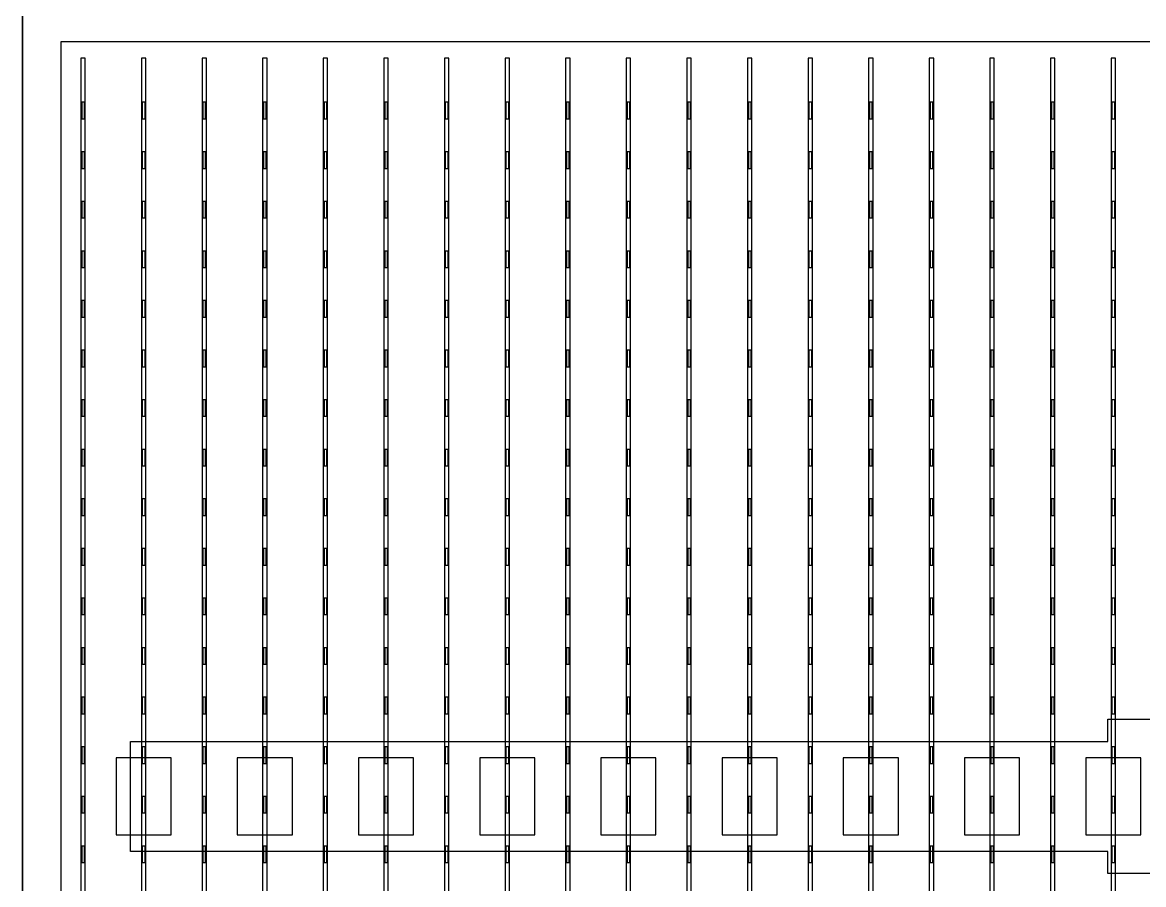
# Model space of a CAD drawing. Header units: millimetres. Extents: x -18 to 142, y -7 to 153.
# Drawn here: x -0.53 to 9.64, y 12.4 to 20.22 of the extents above; entities that cross this region are included whole.
import ezdxf

# ---------------------------------------------------------------- set-up
doc = ezdxf.new("R2010")
doc.units = ezdxf.units.MM
for name, color, linetype in [('BUSBARS', 3, 'Continuous'), ('CELLS', 5, 'Continuous'), ('CONTACT_PADS', 2, 'Continuous'), ('DICING', 4, 'Continuous'), ('FINGERS', 1, 'Continuous'), ('INSULATION', 2, 'Continuous')]:
    doc.layers.add(name, color=color, linetype=linetype)

msp = doc.modelspace()

# ---------------------------------------------------------------- linework, layer by layer
at = {"layer": 'BUSBARS'}
msp.add_lwpolyline([(19.39, 13.7), (19.39, 12.7), (10.52, 12.7), (10.52, 12.5), (9.32, 12.5), (9.32, 12.7), (0.45, 12.7), (0.45, 13.7), (9.32, 13.7), (9.32, 13.9), (10.52, 13.9), (10.52, 13.7), (19.39, 13.7)], close=True, dxfattribs=at)
at = {"layer": 'CELLS'}
msp.add_lwpolyline([(20.37, -0.5), (20.37, 20.4), (-0.53, 20.4), (-0.53, -0.5), (20.37, -0.5)], close=True, dxfattribs=at)
at = {"layer": 'CONTACT_PADS'}
for points in [[(0.033, 19.35), (0.033, 19.5), (0.008, 19.5), (0.008, 19.35), (0.033, 19.35)], [(0.583, 19.35), (0.583, 19.5), (0.558, 19.5), (0.558, 19.35), (0.583, 19.35)], [(1.133, 19.35), (1.133, 19.5), (1.108, 19.5), (1.108, 19.35), (1.133, 19.35)], [(1.683, 19.35), (1.683, 19.5), (1.658, 19.5), (1.658, 19.35), (1.683, 19.35)], [(2.233, 19.35), (2.233, 19.5), (2.208, 19.5), (2.208, 19.35), (2.233, 19.35)], [(2.783, 19.35), (2.783, 19.5), (2.758, 19.5), (2.758, 19.35), (2.783, 19.35)], [(3.333, 19.35), (3.333, 19.5), (3.308, 19.5), (3.308, 19.35), (3.333, 19.35)], [(3.883, 19.35), (3.883, 19.5), (3.858, 19.5), (3.858, 19.35), (3.883, 19.35)], [(4.433, 19.35), (4.433, 19.5), (4.408, 19.5), (4.408, 19.35), (4.433, 19.35)], [(4.983, 19.35), (4.983, 19.5), (4.958, 19.5), (4.958, 19.35), (4.983, 19.35)], [(5.533, 19.35), (5.533, 19.5), (5.508, 19.5), (5.508, 19.35), (5.533, 19.35)], [(6.083, 19.35), (6.083, 19.5), (6.058, 19.5), (6.058, 19.35), (6.083, 19.35)], [(6.633, 19.35), (6.633, 19.5), (6.608, 19.5), (6.608, 19.35), (6.633, 19.35)], [(7.183, 19.35), (7.183, 19.5), (7.158, 19.5), (7.158, 19.35), (7.183, 19.35)], [(7.733, 19.35), (7.733, 19.5), (7.708, 19.5), (7.708, 19.35), (7.733, 19.35)], [(8.283, 19.35), (8.283, 19.5), (8.258, 19.5), (8.258, 19.35), (8.283, 19.35)], [(8.833, 19.35), (8.833, 19.5), (8.808, 19.5), (8.808, 19.35), (8.833, 19.35)], [(9.383, 19.35), (9.383, 19.5), (9.358, 19.5), (9.358, 19.35), (9.383, 19.35)], [(0.033, 18.9), (0.033, 19.05), (0.008, 19.05), (0.008, 18.9), (0.033, 18.9)], [(0.583, 18.9), (0.583, 19.05), (0.558, 19.05), (0.558, 18.9), (0.583, 18.9)], [(1.133, 18.9), (1.133, 19.05), (1.108, 19.05), (1.108, 18.9), (1.133, 18.9)], [(1.683, 18.9), (1.683, 19.05), (1.658, 19.05), (1.658, 18.9), (1.683, 18.9)], [(2.233, 18.9), (2.233, 19.05), (2.208, 19.05), (2.208, 18.9), (2.233, 18.9)], [(2.783, 18.9), (2.783, 19.05), (2.758, 19.05), (2.758, 18.9), (2.783, 18.9)], [(3.333, 18.9), (3.333, 19.05), (3.308, 19.05), (3.308, 18.9), (3.333, 18.9)], [(3.883, 18.9), (3.883, 19.05), (3.858, 19.05), (3.858, 18.9), (3.883, 18.9)], [(4.433, 18.9), (4.433, 19.05), (4.408, 19.05), (4.408, 18.9), (4.433, 18.9)], [(4.983, 18.9), (4.983, 19.05), (4.958, 19.05), (4.958, 18.9), (4.983, 18.9)], [(5.533, 18.9), (5.533, 19.05), (5.508, 19.05), (5.508, 18.9), (5.533, 18.9)], [(6.083, 18.9), (6.083, 19.05), (6.058, 19.05), (6.058, 18.9), (6.083, 18.9)], [(6.633, 18.9), (6.633, 19.05), (6.608, 19.05), (6.608, 18.9), (6.633, 18.9)], [(7.183, 18.9), (7.183, 19.05), (7.158, 19.05), (7.158, 18.9), (7.183, 18.9)], [(7.733, 18.9), (7.733, 19.05), (7.708, 19.05), (7.708, 18.9), (7.733, 18.9)], [(8.283, 18.9), (8.283, 19.05), (8.258, 19.05), (8.258, 18.9), (8.283, 18.9)], [(8.833, 18.9), (8.833, 19.05), (8.808, 19.05), (8.808, 18.9), (8.833, 18.9)], [(9.383, 18.9), (9.383, 19.05), (9.358, 19.05), (9.358, 18.9), (9.383, 18.9)], [(0.033, 18.45), (0.033, 18.6), (0.008, 18.6), (0.008, 18.45), (0.033, 18.45)], [(0.583, 18.45), (0.583, 18.6), (0.558, 18.6), (0.558, 18.45), (0.583, 18.45)], [(1.133, 18.45), (1.133, 18.6), (1.108, 18.6), (1.108, 18.45), (1.133, 18.45)], [(1.683, 18.45), (1.683, 18.6), (1.658, 18.6), (1.658, 18.45), (1.683, 18.45)], [(2.233, 18.45), (2.233, 18.6), (2.208, 18.6), (2.208, 18.45), (2.233, 18.45)], [(2.783, 18.45), (2.783, 18.6), (2.758, 18.6), (2.758, 18.45), (2.783, 18.45)], [(3.333, 18.45), (3.333, 18.6), (3.308, 18.6), (3.308, 18.45), (3.333, 18.45)], [(3.883, 18.45), (3.883, 18.6), (3.858, 18.6), (3.858, 18.45), (3.883, 18.45)], [(4.433, 18.45), (4.433, 18.6), (4.408, 18.6), (4.408, 18.45), (4.433, 18.45)], [(4.983, 18.45), (4.983, 18.6), (4.958, 18.6), (4.958, 18.45), (4.983, 18.45)], [(5.533, 18.45), (5.533, 18.6), (5.508, 18.6), (5.508, 18.45), (5.533, 18.45)], [(6.083, 18.45), (6.083, 18.6), (6.058, 18.6), (6.058, 18.45), (6.083, 18.45)], [(6.633, 18.45), (6.633, 18.6), (6.608, 18.6), (6.608, 18.45), (6.633, 18.45)], [(7.183, 18.45), (7.183, 18.6), (7.158, 18.6), (7.158, 18.45), (7.183, 18.45)], [(7.733, 18.45), (7.733, 18.6), (7.708, 18.6), (7.708, 18.45), (7.733, 18.45)], [(8.283, 18.45), (8.283, 18.6), (8.258, 18.6), (8.258, 18.45), (8.283, 18.45)], [(8.833, 18.45), (8.833, 18.6), (8.808, 18.6), (8.808, 18.45), (8.833, 18.45)], [(9.383, 18.45), (9.383, 18.6), (9.358, 18.6), (9.358, 18.45), (9.383, 18.45)], [(0.033, 18), (0.033, 18.15), (0.008, 18.15), (0.008, 18), (0.033, 18)], [(0.583, 18), (0.583, 18.15), (0.558, 18.15), (0.558, 18), (0.583, 18)], [(1.133, 18), (1.133, 18.15), (1.108, 18.15), (1.108, 18), (1.133, 18)], [(1.683, 18), (1.683, 18.15), (1.658, 18.15), (1.658, 18), (1.683, 18)], [(2.233, 18), (2.233, 18.15), (2.208, 18.15), (2.208, 18), (2.233, 18)], [(2.783, 18), (2.783, 18.15), (2.758, 18.15), (2.758, 18), (2.783, 18)], [(3.333, 18), (3.333, 18.15), (3.308, 18.15), (3.308, 18), (3.333, 18)], [(3.883, 18), (3.883, 18.15), (3.858, 18.15), (3.858, 18), (3.883, 18)], [(4.433, 18), (4.433, 18.15), (4.408, 18.15), (4.408, 18), (4.433, 18)], [(4.983, 18), (4.983, 18.15), (4.958, 18.15), (4.958, 18), (4.983, 18)], [(5.533, 18), (5.533, 18.15), (5.508, 18.15), (5.508, 18), (5.533, 18)], [(6.083, 18), (6.083, 18.15), (6.058, 18.15), (6.058, 18), (6.083, 18)], [(6.633, 18), (6.633, 18.15), (6.608, 18.15), (6.608, 18), (6.633, 18)], [(7.183, 18), (7.183, 18.15), (7.158, 18.15), (7.158, 18), (7.183, 18)], [(7.733, 18), (7.733, 18.15), (7.708, 18.15), (7.708, 18), (7.733, 18)], [(8.283, 18), (8.283, 18.15), (8.258, 18.15), (8.258, 18), (8.283, 18)], [(8.833, 18), (8.833, 18.15), (8.808, 18.15), (8.808, 18), (8.833, 18)], [(9.383, 18), (9.383, 18.15), (9.358, 18.15), (9.358, 18), (9.383, 18)], [(0.033, 17.55), (0.033, 17.7), (0.008, 17.7), (0.008, 17.55), (0.033, 17.55)], [(0.583, 17.55), (0.583, 17.7), (0.558, 17.7), (0.558, 17.55), (0.583, 17.55)], [(1.133, 17.55), (1.133, 17.7), (1.108, 17.7), (1.108, 17.55), (1.133, 17.55)], [(1.683, 17.55), (1.683, 17.7), (1.658, 17.7), (1.658, 17.55), (1.683, 17.55)], [(2.233, 17.55), (2.233, 17.7), (2.208, 17.7), (2.208, 17.55), (2.233, 17.55)], [(2.783, 17.55), (2.783, 17.7), (2.758, 17.7), (2.758, 17.55), (2.783, 17.55)], [(3.333, 17.55), (3.333, 17.7), (3.308, 17.7), (3.308, 17.55), (3.333, 17.55)], [(3.883, 17.55), (3.883, 17.7), (3.858, 17.7), (3.858, 17.55), (3.883, 17.55)], [(4.433, 17.55), (4.433, 17.7), (4.408, 17.7), (4.408, 17.55), (4.433, 17.55)], [(4.983, 17.55), (4.983, 17.7), (4.958, 17.7), (4.958, 17.55), (4.983, 17.55)], [(5.533, 17.55), (5.533, 17.7), (5.508, 17.7), (5.508, 17.55), (5.533, 17.55)], [(6.083, 17.55), (6.083, 17.7), (6.058, 17.7), (6.058, 17.55), (6.083, 17.55)], [(6.633, 17.55), (6.633, 17.7), (6.608, 17.7), (6.608, 17.55), (6.633, 17.55)], [(7.183, 17.55), (7.183, 17.7), (7.158, 17.7), (7.158, 17.55), (7.183, 17.55)], [(7.733, 17.55), (7.733, 17.7), (7.708, 17.7), (7.708, 17.55), (7.733, 17.55)], [(8.283, 17.55), (8.283, 17.7), (8.258, 17.7), (8.258, 17.55), (8.283, 17.55)], [(8.833, 17.55), (8.833, 17.7), (8.808, 17.7), (8.808, 17.55), (8.833, 17.55)], [(9.383, 17.55), (9.383, 17.7), (9.358, 17.7), (9.358, 17.55), (9.383, 17.55)], [(0.033, 17.1), (0.033, 17.25), (0.008, 17.25), (0.008, 17.1), (0.033, 17.1)], [(0.583, 17.1), (0.583, 17.25), (0.558, 17.25), (0.558, 17.1), (0.583, 17.1)], [(1.133, 17.1), (1.133, 17.25), (1.108, 17.25), (1.108, 17.1), (1.133, 17.1)], [(1.683, 17.1), (1.683, 17.25), (1.658, 17.25), (1.658, 17.1), (1.683, 17.1)], [(2.233, 17.1), (2.233, 17.25), (2.208, 17.25), (2.208, 17.1), (2.233, 17.1)], [(2.783, 17.1), (2.783, 17.25), (2.758, 17.25), (2.758, 17.1), (2.783, 17.1)], [(3.333, 17.1), (3.333, 17.25), (3.308, 17.25), (3.308, 17.1), (3.333, 17.1)], [(3.883, 17.1), (3.883, 17.25), (3.858, 17.25), (3.858, 17.1), (3.883, 17.1)], [(4.433, 17.1), (4.433, 17.25), (4.408, 17.25), (4.408, 17.1), (4.433, 17.1)], [(4.983, 17.1), (4.983, 17.25), (4.958, 17.25), (4.958, 17.1), (4.983, 17.1)], [(5.533, 17.1), (5.533, 17.25), (5.508, 17.25), (5.508, 17.1), (5.533, 17.1)], [(6.083, 17.1), (6.083, 17.25), (6.058, 17.25), (6.058, 17.1), (6.083, 17.1)], [(6.633, 17.1), (6.633, 17.25), (6.608, 17.25), (6.608, 17.1), (6.633, 17.1)], [(7.183, 17.1), (7.183, 17.25), (7.158, 17.25), (7.158, 17.1), (7.183, 17.1)], [(7.733, 17.1), (7.733, 17.25), (7.708, 17.25), (7.708, 17.1), (7.733, 17.1)], [(8.283, 17.1), (8.283, 17.25), (8.258, 17.25), (8.258, 17.1), (8.283, 17.1)], [(8.833, 17.1), (8.833, 17.25), (8.808, 17.25), (8.808, 17.1), (8.833, 17.1)], [(9.383, 17.1), (9.383, 17.25), (9.358, 17.25), (9.358, 17.1), (9.383, 17.1)], [(0.033, 16.65), (0.033, 16.8), (0.008, 16.8), (0.008, 16.65), (0.033, 16.65)], [(0.583, 16.65), (0.583, 16.8), (0.558, 16.8), (0.558, 16.65), (0.583, 16.65)], [(1.133, 16.65), (1.133, 16.8), (1.108, 16.8), (1.108, 16.65), (1.133, 16.65)], [(1.683, 16.65), (1.683, 16.8), (1.658, 16.8), (1.658, 16.65), (1.683, 16.65)], [(2.233, 16.65), (2.233, 16.8), (2.208, 16.8), (2.208, 16.65), (2.233, 16.65)], [(2.783, 16.65), (2.783, 16.8), (2.758, 16.8), (2.758, 16.65), (2.783, 16.65)], [(3.333, 16.65), (3.333, 16.8), (3.308, 16.8), (3.308, 16.65), (3.333, 16.65)], [(3.883, 16.65), (3.883, 16.8), (3.858, 16.8), (3.858, 16.65), (3.883, 16.65)], [(4.433, 16.65), (4.433, 16.8), (4.408, 16.8), (4.408, 16.65), (4.433, 16.65)], [(4.983, 16.65), (4.983, 16.8), (4.958, 16.8), (4.958, 16.65), (4.983, 16.65)], [(5.533, 16.65), (5.533, 16.8), (5.508, 16.8), (5.508, 16.65), (5.533, 16.65)], [(6.083, 16.65), (6.083, 16.8), (6.058, 16.8), (6.058, 16.65), (6.083, 16.65)], [(6.633, 16.65), (6.633, 16.8), (6.608, 16.8), (6.608, 16.65), (6.633, 16.65)], [(7.183, 16.65), (7.183, 16.8), (7.158, 16.8), (7.158, 16.65), (7.183, 16.65)], [(7.733, 16.65), (7.733, 16.8), (7.708, 16.8), (7.708, 16.65), (7.733, 16.65)], [(8.283, 16.65), (8.283, 16.8), (8.258, 16.8), (8.258, 16.65), (8.283, 16.65)], [(8.833, 16.65), (8.833, 16.8), (8.808, 16.8), (8.808, 16.65), (8.833, 16.65)], [(9.383, 16.65), (9.383, 16.8), (9.358, 16.8), (9.358, 16.65), (9.383, 16.65)], [(0.033, 16.2), (0.033, 16.35), (0.008, 16.35), (0.008, 16.2), (0.033, 16.2)], [(0.583, 16.2), (0.583, 16.35), (0.558, 16.35), (0.558, 16.2), (0.583, 16.2)], [(1.133, 16.2), (1.133, 16.35), (1.108, 16.35), (1.108, 16.2), (1.133, 16.2)], [(1.683, 16.2), (1.683, 16.35), (1.658, 16.35), (1.658, 16.2), (1.683, 16.2)], [(2.233, 16.2), (2.233, 16.35), (2.208, 16.35), (2.208, 16.2), (2.233, 16.2)], [(2.783, 16.2), (2.783, 16.35), (2.758, 16.35), (2.758, 16.2), (2.783, 16.2)], [(3.333, 16.2), (3.333, 16.35), (3.308, 16.35), (3.308, 16.2), (3.333, 16.2)], [(3.883, 16.2), (3.883, 16.35), (3.858, 16.35), (3.858, 16.2), (3.883, 16.2)], [(4.433, 16.2), (4.433, 16.35), (4.408, 16.35), (4.408, 16.2), (4.433, 16.2)], [(4.983, 16.2), (4.983, 16.35), (4.958, 16.35), (4.958, 16.2), (4.983, 16.2)], [(5.533, 16.2), (5.533, 16.35), (5.508, 16.35), (5.508, 16.2), (5.533, 16.2)], [(6.083, 16.2), (6.083, 16.35), (6.058, 16.35), (6.058, 16.2), (6.083, 16.2)], [(6.633, 16.2), (6.633, 16.35), (6.608, 16.35), (6.608, 16.2), (6.633, 16.2)], [(7.183, 16.2), (7.183, 16.35), (7.158, 16.35), (7.158, 16.2), (7.183, 16.2)], [(7.733, 16.2), (7.733, 16.35), (7.708, 16.35), (7.708, 16.2), (7.733, 16.2)], [(8.283, 16.2), (8.283, 16.35), (8.258, 16.35), (8.258, 16.2), (8.283, 16.2)], [(8.833, 16.2), (8.833, 16.35), (8.808, 16.35), (8.808, 16.2), (8.833, 16.2)], [(9.383, 16.2), (9.383, 16.35), (9.358, 16.35), (9.358, 16.2), (9.383, 16.2)], [(0.033, 15.75), (0.033, 15.9), (0.008, 15.9), (0.008, 15.75), (0.033, 15.75)], [(0.583, 15.75), (0.583, 15.9), (0.558, 15.9), (0.558, 15.75), (0.583, 15.75)], [(1.133, 15.75), (1.133, 15.9), (1.108, 15.9), (1.108, 15.75), (1.133, 15.75)], [(1.683, 15.75), (1.683, 15.9), (1.658, 15.9), (1.658, 15.75), (1.683, 15.75)], [(2.233, 15.75), (2.233, 15.9), (2.208, 15.9), (2.208, 15.75), (2.233, 15.75)], [(2.783, 15.75), (2.783, 15.9), (2.758, 15.9), (2.758, 15.75), (2.783, 15.75)], [(3.333, 15.75), (3.333, 15.9), (3.308, 15.9), (3.308, 15.75), (3.333, 15.75)], [(3.883, 15.75), (3.883, 15.9), (3.858, 15.9), (3.858, 15.75), (3.883, 15.75)], [(4.433, 15.75), (4.433, 15.9), (4.408, 15.9), (4.408, 15.75), (4.433, 15.75)], [(4.983, 15.75), (4.983, 15.9), (4.958, 15.9), (4.958, 15.75), (4.983, 15.75)], [(5.533, 15.75), (5.533, 15.9), (5.508, 15.9), (5.508, 15.75), (5.533, 15.75)], [(6.083, 15.75), (6.083, 15.9), (6.058, 15.9), (6.058, 15.75), (6.083, 15.75)], [(6.633, 15.75), (6.633, 15.9), (6.608, 15.9), (6.608, 15.75), (6.633, 15.75)], [(7.183, 15.75), (7.183, 15.9), (7.158, 15.9), (7.158, 15.75), (7.183, 15.75)], [(7.733, 15.75), (7.733, 15.9), (7.708, 15.9), (7.708, 15.75), (7.733, 15.75)], [(8.283, 15.75), (8.283, 15.9), (8.258, 15.9), (8.258, 15.75), (8.283, 15.75)], [(8.833, 15.75), (8.833, 15.9), (8.808, 15.9), (8.808, 15.75), (8.833, 15.75)], [(9.383, 15.75), (9.383, 15.9), (9.358, 15.9), (9.358, 15.75), (9.383, 15.75)], [(0.033, 15.3), (0.033, 15.45), (0.008, 15.45), (0.008, 15.3), (0.033, 15.3)], [(0.583, 15.3), (0.583, 15.45), (0.558, 15.45), (0.558, 15.3), (0.583, 15.3)], [(1.133, 15.3), (1.133, 15.45), (1.108, 15.45), (1.108, 15.3), (1.133, 15.3)], [(1.683, 15.3), (1.683, 15.45), (1.658, 15.45), (1.658, 15.3), (1.683, 15.3)], [(2.233, 15.3), (2.233, 15.45), (2.208, 15.45), (2.208, 15.3), (2.233, 15.3)], [(2.783, 15.3), (2.783, 15.45), (2.758, 15.45), (2.758, 15.3), (2.783, 15.3)], [(3.333, 15.3), (3.333, 15.45), (3.308, 15.45), (3.308, 15.3), (3.333, 15.3)], [(3.883, 15.3), (3.883, 15.45), (3.858, 15.45), (3.858, 15.3), (3.883, 15.3)], [(4.433, 15.3), (4.433, 15.45), (4.408, 15.45), (4.408, 15.3), (4.433, 15.3)], [(4.983, 15.3), (4.983, 15.45), (4.958, 15.45), (4.958, 15.3), (4.983, 15.3)], [(5.533, 15.3), (5.533, 15.45), (5.508, 15.45), (5.508, 15.3), (5.533, 15.3)], [(6.083, 15.3), (6.083, 15.45), (6.058, 15.45), (6.058, 15.3), (6.083, 15.3)], [(6.633, 15.3), (6.633, 15.45), (6.608, 15.45), (6.608, 15.3), (6.633, 15.3)], [(7.183, 15.3), (7.183, 15.45), (7.158, 15.45), (7.158, 15.3), (7.183, 15.3)], [(7.733, 15.3), (7.733, 15.45), (7.708, 15.45), (7.708, 15.3), (7.733, 15.3)], [(8.283, 15.3), (8.283, 15.45), (8.258, 15.45), (8.258, 15.3), (8.283, 15.3)], [(8.833, 15.3), (8.833, 15.45), (8.808, 15.45), (8.808, 15.3), (8.833, 15.3)], [(9.383, 15.3), (9.383, 15.45), (9.358, 15.45), (9.358, 15.3), (9.383, 15.3)], [(0.033, 14.85), (0.033, 15), (0.008, 15), (0.008, 14.85), (0.033, 14.85)], [(0.583, 14.85), (0.583, 15), (0.558, 15), (0.558, 14.85), (0.583, 14.85)], [(1.133, 14.85), (1.133, 15), (1.108, 15), (1.108, 14.85), (1.133, 14.85)], [(1.683, 14.85), (1.683, 15), (1.658, 15), (1.658, 14.85), (1.683, 14.85)], [(2.233, 14.85), (2.233, 15), (2.208, 15), (2.208, 14.85), (2.233, 14.85)], [(2.783, 14.85), (2.783, 15), (2.758, 15), (2.758, 14.85), (2.783, 14.85)], [(3.333, 14.85), (3.333, 15), (3.308, 15), (3.308, 14.85), (3.333, 14.85)], [(3.883, 14.85), (3.883, 15), (3.858, 15), (3.858, 14.85), (3.883, 14.85)], [(4.433, 14.85), (4.433, 15), (4.408, 15), (4.408, 14.85), (4.433, 14.85)], [(4.983, 14.85), (4.983, 15), (4.958, 15), (4.958, 14.85), (4.983, 14.85)], [(5.533, 14.85), (5.533, 15), (5.508, 15), (5.508, 14.85), (5.533, 14.85)], [(6.083, 14.85), (6.083, 15), (6.058, 15), (6.058, 14.85), (6.083, 14.85)], [(6.633, 14.85), (6.633, 15), (6.608, 15), (6.608, 14.85), (6.633, 14.85)], [(7.183, 14.85), (7.183, 15), (7.158, 15), (7.158, 14.85), (7.183, 14.85)], [(7.733, 14.85), (7.733, 15), (7.708, 15), (7.708, 14.85), (7.733, 14.85)], [(8.283, 14.85), (8.283, 15), (8.258, 15), (8.258, 14.85), (8.283, 14.85)], [(8.833, 14.85), (8.833, 15), (8.808, 15), (8.808, 14.85), (8.833, 14.85)], [(9.383, 14.85), (9.383, 15), (9.358, 15), (9.358, 14.85), (9.383, 14.85)], [(0.033, 14.4), (0.033, 14.55), (0.008, 14.55), (0.008, 14.4), (0.033, 14.4)], [(0.583, 14.4), (0.583, 14.55), (0.558, 14.55), (0.558, 14.4), (0.583, 14.4)], [(1.133, 14.4), (1.133, 14.55), (1.108, 14.55), (1.108, 14.4), (1.133, 14.4)], [(1.683, 14.4), (1.683, 14.55), (1.658, 14.55), (1.658, 14.4), (1.683, 14.4)], [(2.233, 14.4), (2.233, 14.55), (2.208, 14.55), (2.208, 14.4), (2.233, 14.4)], [(2.783, 14.4), (2.783, 14.55), (2.758, 14.55), (2.758, 14.4), (2.783, 14.4)], [(3.333, 14.4), (3.333, 14.55), (3.308, 14.55), (3.308, 14.4), (3.333, 14.4)], [(3.883, 14.4), (3.883, 14.55), (3.858, 14.55), (3.858, 14.4), (3.883, 14.4)], [(4.433, 14.4), (4.433, 14.55), (4.408, 14.55), (4.408, 14.4), (4.433, 14.4)], [(4.983, 14.4), (4.983, 14.55), (4.958, 14.55), (4.958, 14.4), (4.983, 14.4)], [(5.533, 14.4), (5.533, 14.55), (5.508, 14.55), (5.508, 14.4), (5.533, 14.4)], [(6.083, 14.4), (6.083, 14.55), (6.058, 14.55), (6.058, 14.4), (6.083, 14.4)], [(6.633, 14.4), (6.633, 14.55), (6.608, 14.55), (6.608, 14.4), (6.633, 14.4)], [(7.183, 14.4), (7.183, 14.55), (7.158, 14.55), (7.158, 14.4), (7.183, 14.4)], [(7.733, 14.4), (7.733, 14.55), (7.708, 14.55), (7.708, 14.4), (7.733, 14.4)], [(8.283, 14.4), (8.283, 14.55), (8.258, 14.55), (8.258, 14.4), (8.283, 14.4)], [(8.833, 14.4), (8.833, 14.55), (8.808, 14.55), (8.808, 14.4), (8.833, 14.4)], [(9.383, 14.4), (9.383, 14.55), (9.358, 14.55), (9.358, 14.4), (9.383, 14.4)], [(0.033, 13.95), (0.033, 14.1), (0.008, 14.1), (0.008, 13.95), (0.033, 13.95)], [(0.583, 13.95), (0.583, 14.1), (0.558, 14.1), (0.558, 13.95), (0.583, 13.95)], [(1.133, 13.95), (1.133, 14.1), (1.108, 14.1), (1.108, 13.95), (1.133, 13.95)], [(1.683, 13.95), (1.683, 14.1), (1.658, 14.1), (1.658, 13.95), (1.683, 13.95)], [(2.233, 13.95), (2.233, 14.1), (2.208, 14.1), (2.208, 13.95), (2.233, 13.95)], [(2.783, 13.95), (2.783, 14.1), (2.758, 14.1), (2.758, 13.95), (2.783, 13.95)], [(3.333, 13.95), (3.333, 14.1), (3.308, 14.1), (3.308, 13.95), (3.333, 13.95)], [(3.883, 13.95), (3.883, 14.1), (3.858, 14.1), (3.858, 13.95), (3.883, 13.95)], [(4.433, 13.95), (4.433, 14.1), (4.408, 14.1), (4.408, 13.95), (4.433, 13.95)], [(4.983, 13.95), (4.983, 14.1), (4.958, 14.1), (4.958, 13.95), (4.983, 13.95)], [(5.533, 13.95), (5.533, 14.1), (5.508, 14.1), (5.508, 13.95), (5.533, 13.95)], [(6.083, 13.95), (6.083, 14.1), (6.058, 14.1), (6.058, 13.95), (6.083, 13.95)], [(6.633, 13.95), (6.633, 14.1), (6.608, 14.1), (6.608, 13.95), (6.633, 13.95)], [(7.183, 13.95), (7.183, 14.1), (7.158, 14.1), (7.158, 13.95), (7.183, 13.95)], [(7.733, 13.95), (7.733, 14.1), (7.708, 14.1), (7.708, 13.95), (7.733, 13.95)], [(8.283, 13.95), (8.283, 14.1), (8.258, 14.1), (8.258, 13.95), (8.283, 13.95)], [(8.833, 13.95), (8.833, 14.1), (8.808, 14.1), (8.808, 13.95), (8.833, 13.95)], [(9.383, 13.95), (9.383, 14.1), (9.358, 14.1), (9.358, 13.95), (9.383, 13.95)], [(0.033, 13.5), (0.033, 13.65), (0.008, 13.65), (0.008, 13.5), (0.033, 13.5)], [(0.583, 13.5), (0.583, 13.65), (0.558, 13.65), (0.558, 13.5), (0.583, 13.5)], [(1.133, 13.5), (1.133, 13.65), (1.108, 13.65), (1.108, 13.5), (1.133, 13.5)], [(1.683, 13.5), (1.683, 13.65), (1.658, 13.65), (1.658, 13.5), (1.683, 13.5)], [(2.233, 13.5), (2.233, 13.65), (2.208, 13.65), (2.208, 13.5), (2.233, 13.5)], [(2.783, 13.5), (2.783, 13.65), (2.758, 13.65), (2.758, 13.5), (2.783, 13.5)], [(3.333, 13.5), (3.333, 13.65), (3.308, 13.65), (3.308, 13.5), (3.333, 13.5)], [(3.883, 13.5), (3.883, 13.65), (3.858, 13.65), (3.858, 13.5), (3.883, 13.5)], [(4.433, 13.5), (4.433, 13.65), (4.408, 13.65), (4.408, 13.5), (4.433, 13.5)], [(4.983, 13.5), (4.983, 13.65), (4.958, 13.65), (4.958, 13.5), (4.983, 13.5)], [(5.533, 13.5), (5.533, 13.65), (5.508, 13.65), (5.508, 13.5), (5.533, 13.5)], [(6.083, 13.5), (6.083, 13.65), (6.058, 13.65), (6.058, 13.5), (6.083, 13.5)], [(6.633, 13.5), (6.633, 13.65), (6.608, 13.65), (6.608, 13.5), (6.633, 13.5)], [(7.183, 13.5), (7.183, 13.65), (7.158, 13.65), (7.158, 13.5), (7.183, 13.5)], [(7.733, 13.5), (7.733, 13.65), (7.708, 13.65), (7.708, 13.5), (7.733, 13.5)], [(8.283, 13.5), (8.283, 13.65), (8.258, 13.65), (8.258, 13.5), (8.283, 13.5)], [(8.833, 13.5), (8.833, 13.65), (8.808, 13.65), (8.808, 13.5), (8.833, 13.5)], [(9.383, 13.5), (9.383, 13.65), (9.358, 13.65), (9.358, 13.5), (9.383, 13.5)], [(0.033, 13.05), (0.033, 13.2), (0.008, 13.2), (0.008, 13.05), (0.033, 13.05)], [(0.583, 13.05), (0.583, 13.2), (0.558, 13.2), (0.558, 13.05), (0.583, 13.05)], [(1.133, 13.05), (1.133, 13.2), (1.108, 13.2), (1.108, 13.05), (1.133, 13.05)], [(1.683, 13.05), (1.683, 13.2), (1.658, 13.2), (1.658, 13.05), (1.683, 13.05)], [(2.233, 13.05), (2.233, 13.2), (2.208, 13.2), (2.208, 13.05), (2.233, 13.05)], [(2.783, 13.05), (2.783, 13.2), (2.758, 13.2), (2.758, 13.05), (2.783, 13.05)], [(3.333, 13.05), (3.333, 13.2), (3.308, 13.2), (3.308, 13.05), (3.333, 13.05)], [(3.883, 13.05), (3.883, 13.2), (3.858, 13.2), (3.858, 13.05), (3.883, 13.05)], [(4.433, 13.05), (4.433, 13.2), (4.408, 13.2), (4.408, 13.05), (4.433, 13.05)], [(4.983, 13.05), (4.983, 13.2), (4.958, 13.2), (4.958, 13.05), (4.983, 13.05)], [(5.533, 13.05), (5.533, 13.2), (5.508, 13.2), (5.508, 13.05), (5.533, 13.05)], [(6.083, 13.05), (6.083, 13.2), (6.058, 13.2), (6.058, 13.05), (6.083, 13.05)], [(6.633, 13.05), (6.633, 13.2), (6.608, 13.2), (6.608, 13.05), (6.633, 13.05)], [(7.183, 13.05), (7.183, 13.2), (7.158, 13.2), (7.158, 13.05), (7.183, 13.05)], [(7.733, 13.05), (7.733, 13.2), (7.708, 13.2), (7.708, 13.05), (7.733, 13.05)], [(8.283, 13.05), (8.283, 13.2), (8.258, 13.2), (8.258, 13.05), (8.283, 13.05)], [(8.833, 13.05), (8.833, 13.2), (8.808, 13.2), (8.808, 13.05), (8.833, 13.05)], [(9.383, 13.05), (9.383, 13.2), (9.358, 13.2), (9.358, 13.05), (9.383, 13.05)], [(0.033, 12.6), (0.033, 12.75), (0.008, 12.75), (0.008, 12.6), (0.033, 12.6)], [(0.583, 12.6), (0.583, 12.75), (0.558, 12.75), (0.558, 12.6), (0.583, 12.6)], [(1.133, 12.6), (1.133, 12.75), (1.108, 12.75), (1.108, 12.6), (1.133, 12.6)], [(1.683, 12.6), (1.683, 12.75), (1.658, 12.75), (1.658, 12.6), (1.683, 12.6)], [(2.233, 12.6), (2.233, 12.75), (2.208, 12.75), (2.208, 12.6), (2.233, 12.6)], [(2.783, 12.6), (2.783, 12.75), (2.758, 12.75), (2.758, 12.6), (2.783, 12.6)], [(3.333, 12.6), (3.333, 12.75), (3.308, 12.75), (3.308, 12.6), (3.333, 12.6)], [(3.883, 12.6), (3.883, 12.75), (3.858, 12.75), (3.858, 12.6), (3.883, 12.6)], [(4.433, 12.6), (4.433, 12.75), (4.408, 12.75), (4.408, 12.6), (4.433, 12.6)], [(4.983, 12.6), (4.983, 12.75), (4.958, 12.75), (4.958, 12.6), (4.983, 12.6)], [(5.533, 12.6), (5.533, 12.75), (5.508, 12.75), (5.508, 12.6), (5.533, 12.6)], [(6.083, 12.6), (6.083, 12.75), (6.058, 12.75), (6.058, 12.6), (6.083, 12.6)], [(6.633, 12.6), (6.633, 12.75), (6.608, 12.75), (6.608, 12.6), (6.633, 12.6)], [(7.183, 12.6), (7.183, 12.75), (7.158, 12.75), (7.158, 12.6), (7.183, 12.6)], [(7.733, 12.6), (7.733, 12.75), (7.708, 12.75), (7.708, 12.6), (7.733, 12.6)], [(8.283, 12.6), (8.283, 12.75), (8.258, 12.75), (8.258, 12.6), (8.283, 12.6)], [(8.833, 12.6), (8.833, 12.75), (8.808, 12.75), (8.808, 12.6), (8.833, 12.6)], [(9.383, 12.6), (9.383, 12.75), (9.358, 12.75), (9.358, 12.6), (9.383, 12.6)]]:
    msp.add_lwpolyline(points, close=True, dxfattribs=at)
at = {"layer": 'DICING'}
for q in [(-0.53, 152.65), (-0.53, 152.65), (-0.53, 152.65), (-0.53, 152.65), (-0.53, 152.65), (-0.53, 152.65), (-0.53, 131.75), (-0.53, 131.75), (-0.53, 131.75), (-0.53, 131.75), (-0.53, 131.75), (-0.53, 131.75), (-0.53, 110.85), (-0.53, 110.85), (-0.53, 110.85), (-0.53, 110.85), (-0.53, 110.85), (-0.53, 110.85), (-0.53, 89.95), (-0.53, 89.95), (-0.53, 89.95), (-0.53, 89.95), (-0.53, 89.95), (-0.53, 89.95), (-0.53, 69.05), (-0.53, 69.05), (-0.53, 69.05), (-0.53, 69.05), (-0.53, 69.05), (-0.53, 69.05), (-0.53, 48.15), (-0.53, 48.15), (-0.53, 48.15), (-0.53, 48.15), (-0.53, 48.15), (-0.53, 48.15), (-0.53, 27.25), (-0.53, 27.25), (-0.53, 27.25), (-0.53, 27.25), (-0.53, 27.25), (-0.53, 27.25)]:
    msp.add_line((-0.53, -7.35), q, dxfattribs=at)
at = {"layer": 'FINGERS'}
for points in [[(0.04, 0), (0.04, 19.9), (0, 19.9), (0, 0), (0.04, 0)], [(0.59, 0), (0.59, 19.9), (0.55, 19.9), (0.55, 0), (0.59, 0)], [(1.14, 0), (1.14, 19.9), (1.1, 19.9), (1.1, 0), (1.14, 0)], [(1.69, 0), (1.69, 19.9), (1.65, 19.9), (1.65, 0), (1.69, 0)], [(2.24, 0), (2.24, 19.9), (2.2, 19.9), (2.2, 0), (2.24, 0)], [(2.79, 0), (2.79, 19.9), (2.75, 19.9), (2.75, 0), (2.79, 0)], [(3.34, 0), (3.34, 19.9), (3.3, 19.9), (3.3, 0), (3.34, 0)], [(3.89, 0), (3.89, 19.9), (3.85, 19.9), (3.85, 0), (3.89, 0)], [(4.44, 0), (4.44, 19.9), (4.4, 19.9), (4.4, 0), (4.44, 0)], [(4.99, 0), (4.99, 19.9), (4.95, 19.9), (4.95, 0), (4.99, 0)], [(5.54, 0), (5.54, 19.9), (5.5, 19.9), (5.5, 0), (5.54, 0)], [(6.09, 0), (6.09, 19.9), (6.05, 19.9), (6.05, 0), (6.09, 0)], [(6.64, 0), (6.64, 19.9), (6.6, 19.9), (6.6, 0), (6.64, 0)], [(7.19, 0), (7.19, 19.9), (7.15, 19.9), (7.15, 0), (7.19, 0)], [(7.74, 0), (7.74, 19.9), (7.7, 19.9), (7.7, 0), (7.74, 0)], [(8.29, 0), (8.29, 19.9), (8.25, 19.9), (8.25, 0), (8.29, 0)], [(8.84, 0), (8.84, 19.9), (8.8, 19.9), (8.8, 0), (8.84, 0)], [(9.39, 0), (9.39, 19.9), (9.35, 19.9), (9.35, 0), (9.39, 0)]]:
    msp.add_lwpolyline(points, close=True, dxfattribs=at)
at = {"layer": 'INSULATION'}
for points in [[(20.02, -0.15), (20.02, 20.05), (-0.18, 20.05), (-0.18, -0.15), (20.02, -0.15)], [(0.82, 12.85), (0.82, 13.55), (0.32, 13.55), (0.32, 12.85), (0.82, 12.85)], [(1.92, 12.85), (1.92, 13.55), (1.42, 13.55), (1.42, 12.85), (1.92, 12.85)], [(3.02, 12.85), (3.02, 13.55), (2.52, 13.55), (2.52, 12.85), (3.02, 12.85)], [(4.12, 12.85), (4.12, 13.55), (3.62, 13.55), (3.62, 12.85), (4.12, 12.85)], [(5.22, 12.85), (5.22, 13.55), (4.72, 13.55), (4.72, 12.85), (5.22, 12.85)], [(6.32, 12.85), (6.32, 13.55), (5.82, 13.55), (5.82, 12.85), (6.32, 12.85)], [(7.42, 12.85), (7.42, 13.55), (6.92, 13.55), (6.92, 12.85), (7.42, 12.85)], [(8.52, 12.85), (8.52, 13.55), (8.02, 13.55), (8.02, 12.85), (8.52, 12.85)], [(9.62, 12.85), (9.62, 13.55), (9.12, 13.55), (9.12, 12.85), (9.62, 12.85)]]:
    msp.add_lwpolyline(points, close=True, dxfattribs=at)

doc.saveas('drawing.dxf')
